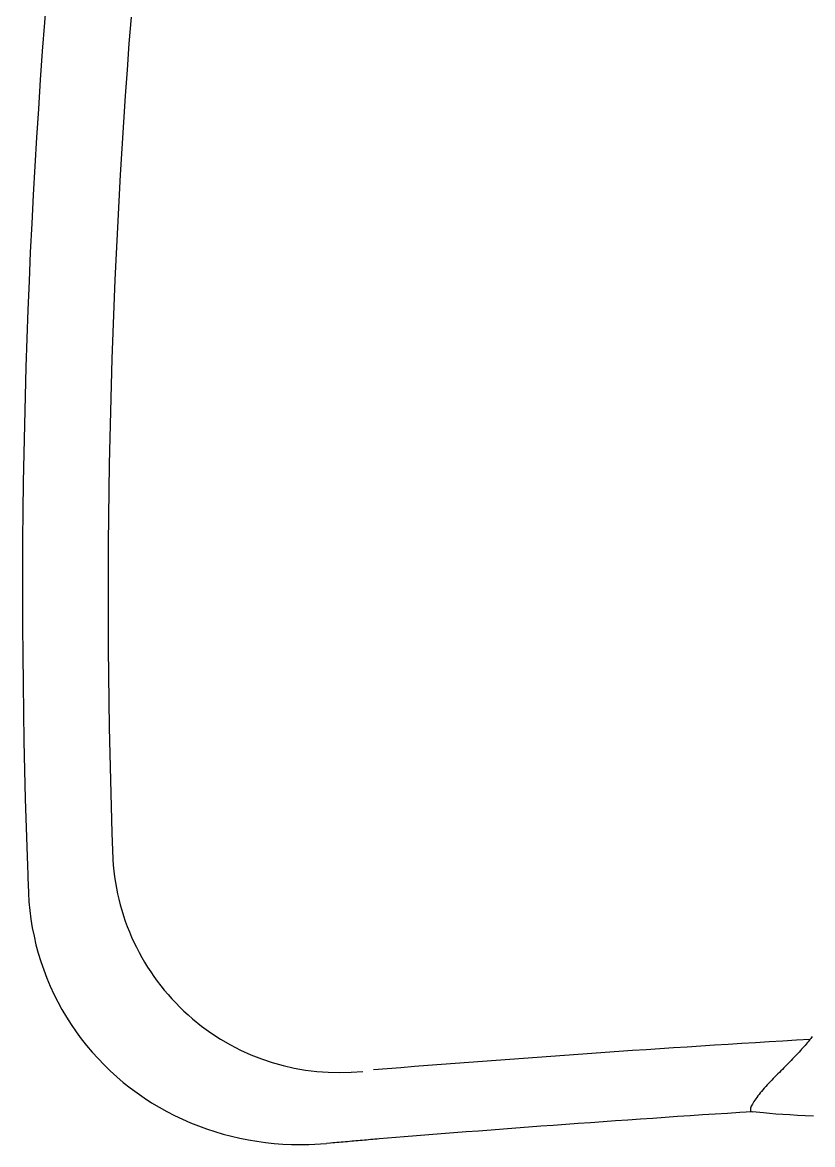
# Model space of a CAD drawing. Extents: x 938 to 1038, y 781 to 934.
# Drawn here: x 968.68 to 979.66, y 832.93 to 848.52 of the extents above; entities that cross this region are included whole.
import ezdxf

# ---------------------------------------------------------------- set-up
doc = ezdxf.new("R2010")
doc.units = 0
doc.header["$MEASUREMENT"] = 0
doc.layers.add('1', color=4, linetype='Continuous')

# ---------------------------------------------------------------- blocks, each defined once
blk = doc.blocks.new('VISTA')
at = {"layer": '1', "color": 2}
for points in [[(31.142, 49.352), (31.11, 48.954), (31.08, 48.555), (31.052, 48.156), (31.025, 47.757), (31, 47.358), (30.976, 46.959), (30.953, 46.56), (30.933, 46.161), (30.913, 45.761), (30.896, 45.362), (30.88, 44.963), (30.865, 44.563), (30.852, 44.164), (30.841, 43.764), (30.831, 43.364), (30.823, 42.965), (30.816, 42.565), (30.811, 42.165), (30.807, 41.765), (30.805, 41.366), (30.804, 40.966), (30.805, 40.566), (30.808, 40.166), (30.812, 39.766), (30.818, 39.367), (30.825, 38.967), (30.834, 38.567), (30.844, 38.168), (30.869, 37.368)], [(30.869, 37.368), (30.87, 37.343), (30.871, 37.317), (30.872, 37.291), (30.873, 37.265), (30.874, 37.24), (30.875, 37.214), (30.876, 37.188), (30.877, 37.163), (30.878, 37.137), (30.878, 37.111), (30.879, 37.086), (30.88, 37.06), (30.881, 37.034), (30.882, 37.008), (30.883, 36.983), (30.884, 36.957), (30.885, 36.931), (30.886, 36.906), (30.887, 36.854)], [(30.887, 36.854), (30.895, 36.734), (30.907, 36.614), (30.922, 36.495), (30.941, 36.376), (30.965, 36.258), (30.992, 36.14), (31.024, 36.023), (31.059, 35.906), (31.099, 35.791), (31.142, 35.677), (31.189, 35.565), (31.24, 35.455), (31.294, 35.346), (31.353, 35.239), (31.415, 35.134), (31.48, 35.031), (31.548, 34.931), (31.62, 34.834), (31.695, 34.739), (31.773, 34.646), (31.854, 34.557), (31.937, 34.47), (32.024, 34.386), (32.113, 34.305), (32.205, 34.227), (32.3, 34.152), (32.397, 34.08), (32.496, 34.011), (32.598, 33.945), (32.702, 33.883), (32.808, 33.824), (32.916, 33.768), (33.026, 33.715), (33.137, 33.667), (33.249, 33.622), (33.362, 33.581), (33.477, 33.543), (33.592, 33.509), (33.708, 33.478), (33.826, 33.451), (33.944, 33.428), (34.062, 33.408), (34.182, 33.392), (34.301, 33.379), (34.421, 33.37), (34.542, 33.365), (34.663, 33.363), (34.784, 33.364), (35.026, 33.377)], [(41.775, 34.864), (41.766, 34.851), (41.755, 34.837), (41.744, 34.822), (41.732, 34.807), (41.719, 34.791), (41.706, 34.775), (41.691, 34.758), (41.676, 34.741), (41.661, 34.723), (41.645, 34.705), (41.628, 34.687), (41.611, 34.668), (41.594, 34.649), (41.576, 34.63), (41.558, 34.611), (41.539, 34.591), (41.52, 34.572), (41.501, 34.552), (41.482, 34.532), (41.463, 34.512), (41.443, 34.491), (41.423, 34.471), (41.403, 34.45), (41.382, 34.429), (41.361, 34.408), (41.341, 34.387), (41.319, 34.366), (41.298, 34.344), (41.256, 34.302)], [(41.256, 34.302), (41.234, 34.28), (41.213, 34.258), (41.191, 34.235), (41.17, 34.213), (41.15, 34.191), (41.13, 34.168), (41.11, 34.146), (41.091, 34.124), (41.072, 34.102), (41.054, 34.081), (41.037, 34.06), (41.021, 34.039), (41.006, 34.019), (40.991, 33.999), (40.978, 33.98), (40.966, 33.961), (40.955, 33.943), (40.945, 33.926), (40.936, 33.91), (40.929, 33.895), (40.924, 33.882), (40.92, 33.87), (40.918, 33.859), (40.917, 33.849), (40.918, 33.84), (40.92, 33.833), (40.923, 33.827), (40.929, 33.823), (40.944, 33.818)], [(40.944, 33.818), (40.771, 33.807), (40.598, 33.796), (40.425, 33.785), (40.252, 33.774), (40.079, 33.762), (39.906, 33.751), (39.734, 33.739), (39.561, 33.727), (39.388, 33.716), (39.215, 33.704), (39.042, 33.692), (38.869, 33.679), (38.696, 33.667), (38.524, 33.655), (38.351, 33.642), (38.178, 33.63), (38.005, 33.617), (37.832, 33.604), (37.66, 33.591), (37.487, 33.578), (37.314, 33.565), (37.141, 33.551), (36.969, 33.538), (36.796, 33.524), (36.623, 33.511), (36.45, 33.497), (36.278, 33.483), (36.105, 33.469), (35.76, 33.441)], [(41.791, 33.756), (41.677, 33.762), (41.569, 33.768), (41.465, 33.774), (41.366, 33.78), (41.271, 33.787), (41.182, 33.794), (41.098, 33.802), (40.944, 33.818)], [(35.76, 33.441), (35.73, 33.438), (35.701, 33.436), (35.671, 33.433), (35.642, 33.431), (35.613, 33.428), (35.583, 33.426), (35.554, 33.423), (35.525, 33.421), (35.495, 33.418), (35.466, 33.416), (35.436, 33.413), (35.407, 33.411), (35.378, 33.408), (35.348, 33.406), (35.319, 33.403), (35.29, 33.401), (35.26, 33.398), (35.231, 33.396), (35.202, 33.393), (35.173, 33.39), (35.143, 33.388), (35.114, 33.385), (35.085, 33.383), (35.026, 33.377)]]:
    blk.add_lwpolyline(points, dxfattribs=at)
at = {"layer": '1', "color": 2, "linetype": 'Continuous'}
for centre, radius, start, end in [((133.784, 40.988), 101.79, 175.46915, 182.05942), ((35.205, 37.514), 3.151, 183.46, 275.9566), ((58.42, -247.622), 282.938, 93.37851, 94.60994)]:
    blk.add_arc(centre, radius, start, end, dxfattribs=at)

msp = doc.modelspace()

# ---------------------------------------------------------------- block references
at = {"layer": '1'}
msp.add_blockref('VISTA', (937.877, 799.564), dxfattribs=at)

doc.saveas('drawing.dxf')
